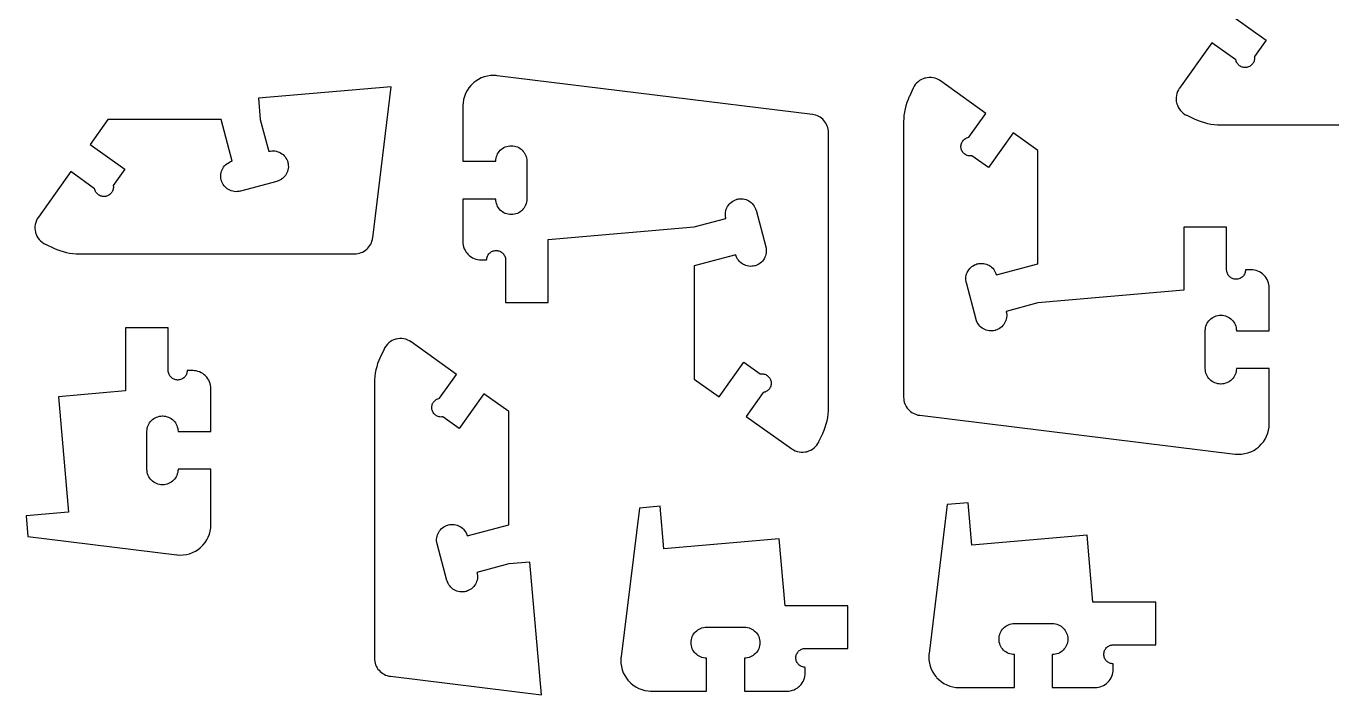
# Model space of a CAD drawing. Extents: x 0 to 472, y 0 to 247.
# Drawn here: x 0.5 to 214.8, y 1.1 to 110.9 of the extents above; entities that cross this region are included whole.
import ezdxf

# ---------------------------------------------------------------- set-up
doc = ezdxf.new("R2010")
doc.units = 0
doc.layers.get('0').update_dxf_attribs({"linetype": 'CONTINUOUS'})

msp = doc.modelspace()

# ---------------------------------------------------------------- linework, layer by layer
at = {"color": 0}
msp.add_lwpolyline([(198.286, 112.653), (203.986, 108.588), (202.064, 105.895), (202.071, 105.856), (202.083, 105.737), (202.085, 105.582), (202.072, 105.429), (202.044, 105.28), (202.001, 105.135), (201.946, 104.997), (201.878, 104.864), (201.797, 104.739), (201.706, 104.622), (201.603, 104.514), (201.489, 104.417), (201.367, 104.33), (201.235, 104.255), (201.094, 104.193), (200.946, 104.144), (200.831, 104.117), (200.792, 104.11), (200.753, 104.104), (200.633, 104.092), (200.478, 104.09), (200.325, 104.103), (200.176, 104.131), (200.032, 104.173), (199.893, 104.228), (199.761, 104.297), (199.636, 104.377), (199.519, 104.469), (199.411, 104.572), (199.314, 104.685), (199.226, 104.808), (199.151, 104.94), (199.089, 105.08), (199.042, 105.228), (199.014, 105.344), (199.007, 105.383), (195.093, 108.175), (189.772, 100.715), (189.724, 100.648), (189.594, 100.435), (189.45, 100.139), (189.339, 99.8308), (189.263, 99.5133), (189.222, 99.1897), (189.215, 98.8625), (189.246, 98.5347), (189.292, 98.2894), (189.313, 98.2093), (189.333, 98.1292), (189.415, 97.8933), (189.55, 97.5932), (189.717, 97.3113), (189.911, 97.0499), (190.135, 96.8111), (190.382, 96.5975), (190.653, 96.411), (190.871, 96.2892), (190.946, 96.2542), (192.308, 95.6193), (192.432, 95.5615), (192.81, 95.4019), (193.321, 95.2125), (193.842, 95.0517), (194.369, 94.9194), (194.904, 94.8161), (195.443, 94.7419), (195.987, 94.6974), (196.397, 94.6824), (196.533, 94.6824), (241.662, 94.6824)], dxfattribs=at)
for points in [[(2.51204, 79.5482), (2.46386, 79.4807), (2.33436, 79.2676), (2.19006, 78.9718), (2.07954, 78.6638), (2.00342, 78.3464), (1.96212, 78.0226), (1.95637, 77.6954), (1.98654, 77.3678), (2.03213, 77.1225), (2.05322, 77.0424), (2.07433, 76.9622), (2.15539, 76.7263), (2.29053, 76.4261), (2.45671, 76.1443), (2.65201, 75.8828), (2.87457, 75.6442), (3.1224, 75.4304), (3.39367, 75.244), (3.61133, 75.1222), (3.68653, 75.0872), (5.04812, 74.4522), (5.17193, 74.3946), (5.54975, 74.2349), (6.06142, 74.0456), (6.58182, 73.8847), (7.10986, 73.7524), (7.64432, 73.649), (8.18403, 73.575), (8.72771, 73.5303), (9.13764, 73.5154), (9.27431, 73.5154), (54.4033, 73.5154), (54.4735, 73.5154), (54.6844, 73.5285), (54.9588, 73.5669), (55.225, 73.6296), (55.4819, 73.7156), (55.7282, 73.8235), (55.9626, 73.9524), (56.184, 74.101), (56.3911, 74.2685), (56.5825, 74.4536), (56.7572, 74.6553), (56.9136, 74.8722), (57.0508, 75.1036), (57.1674, 75.3481), (57.2621, 75.6047), (57.3336, 75.8722), (57.3724, 76.08), (57.381, 76.1497), (60.4261, 100.95), (38.6256, 99.0431), (38.9306, 95.5564), (40.3282, 90.3404), (40.3911, 90.3572), (40.5835, 90.3951), (40.8381, 90.4233), (41.0903, 90.426), (41.3387, 90.4037), (41.5819, 90.3578), (41.8181, 90.2888), (42.0457, 90.1978), (42.2632, 90.0857), (42.469, 89.9533), (42.6617, 89.8018), (42.8394, 89.6317), (43.0008, 89.4442), (43.1443, 89.2401), (43.2682, 89.0203), (43.3711, 88.7857), (43.4344, 88.6003), (43.4514, 88.5372), (43.4682, 88.4743), (43.5061, 88.2821), (43.5343, 88.0275), (43.5368, 87.7751), (43.5146, 87.5267), (43.4686, 87.2836), (43.3996, 87.0474), (43.3086, 86.8199), (43.1965, 86.6024), (43.0643, 86.3965), (42.9126, 86.2039), (42.7426, 86.0261), (42.555, 85.8647), (42.351, 85.7213), (42.1312, 85.5972), (41.8967, 85.4944), (41.7111, 85.4311), (41.6482, 85.4142), (35.6594, 83.8096), (35.5965, 83.7926), (35.4042, 83.7547), (35.1496, 83.7265), (34.8974, 83.724), (34.6487, 83.7463), (34.4057, 83.7922), (34.1696, 83.8611), (33.9419, 83.9521), (33.7244, 84.0643), (33.5186, 84.1967), (33.326, 84.3482), (33.1482, 84.5182), (32.9868, 84.7058), (32.8433, 84.9099), (32.7194, 85.1297), (32.6165, 85.3642), (32.5532, 85.5497), (32.5364, 85.6126), (32.5194, 85.6756), (32.4815, 85.8679), (32.4533, 86.1225), (32.4508, 86.3747), (32.4729, 86.6233), (32.519, 86.8664), (32.5881, 87.1025), (32.679, 87.3301), (32.7911, 87.5476), (32.9233, 87.7535), (33.075, 87.9461), (33.245, 88.1239), (33.4325, 88.2853), (33.6367, 88.4288), (33.8564, 88.5526), (34.091, 88.6556), (34.2765, 88.7189), (34.3394, 88.7357), (32.5119, 95.5564), (13.9306, 95.5564), (11.027, 91.4858), (16.7258, 87.4208), (14.8049, 84.7278), (14.8114, 84.6887), (14.8232, 84.5701), (14.8254, 84.4146), (14.8122, 84.2617), (14.7843, 84.1126), (14.7424, 83.9682), (14.6868, 83.8294), (14.6185, 83.6969), (14.5381, 83.5719), (14.446, 83.4551), (14.3431, 83.3474), (14.2297, 83.2497), (14.1069, 83.1629), (13.9751, 83.0881), (13.8348, 83.0258), (13.687, 82.9774), (13.5711, 82.9499), (13.532, 82.9432), (13.4929, 82.9368), (13.3743, 82.925), (13.2187, 82.9228), (13.0659, 82.936), (12.9168, 82.9638), (12.7724, 83.0058), (12.6335, 83.0613), (12.5011, 83.1297), (12.376, 83.2101), (12.2592, 83.3022), (12.1515, 83.4051), (12.0538, 83.5183), (11.9671, 83.6412), (11.8922, 83.7731), (11.83, 83.9133), (11.7814, 84.0613), (11.7539, 84.1771), (11.7474, 84.2162), (7.83317, 87.0082), (2.51204, 79.5482)], [(110.134, 77.9492), (115.35, 79.3468), (115.333, 79.4099), (115.295, 79.6021), (115.267, 79.8567), (115.264, 80.109), (115.286, 80.3575), (115.332, 80.6006), (115.401, 80.8367), (115.492, 81.0643), (115.604, 81.2818), (115.737, 81.4876), (115.888, 81.6803), (116.058, 81.8581), (116.246, 82.0194), (116.45, 82.1629), (116.67, 82.2869), (116.904, 82.3897), (117.09, 82.4532), (117.153, 82.47), (117.216, 82.4868), (117.408, 82.5247), (117.663, 82.5529), (117.915, 82.5556), (118.163, 82.5333), (118.407, 82.4872), (118.643, 82.4183), (118.87, 82.3274), (119.088, 82.2151), (119.294, 82.0829), (119.486, 81.9312), (119.664, 81.7613), (119.825, 81.5736), (119.969, 81.3696), (120.093, 81.1499), (120.196, 80.9153), (120.259, 80.7297), (120.276, 80.6668), (121.881, 74.6781), (121.897, 74.6172), (121.934, 74.4314), (121.962, 74.1825), (121.966, 73.9332), (121.946, 73.6853), (121.901, 73.4404), (121.833, 73.2007), (121.741, 72.9676), (121.657, 72.7976), (121.626, 72.7431), (121.594, 72.6885), (121.489, 72.531), (121.333, 72.335), (121.16, 72.156), (120.97, 71.995), (120.765, 71.8535), (120.547, 71.7321), (120.318, 71.6322), (120.138, 71.5712), (120.078, 71.555), (120.017, 71.5388), (119.831, 71.5018), (119.582, 71.4733), (119.333, 71.4694), (119.085, 71.4899), (118.84, 71.5343), (118.6, 71.6026), (118.367, 71.6944), (118.197, 71.7782), (118.142, 71.8097), (118.088, 71.8412), (117.93, 71.9465), (117.734, 72.1025), (117.555, 72.276), (117.394, 72.4657), (117.253, 72.6703), (117.131, 72.8882), (117.032, 73.1179), (116.971, 73.2972), (116.954, 73.3581), (110.134, 71.5306), (110.134, 52.9492), (114.204, 50.0457), (118.269, 55.7444), (120.962, 53.8235), (121.001, 53.8301), (121.12, 53.8418), (121.276, 53.844), (121.428, 53.8308), (121.577, 53.8031), (121.722, 53.761), (121.861, 53.7056), (121.993, 53.6372), (122.118, 53.5567), (122.235, 53.4646), (122.343, 53.3617), (122.44, 53.2485), (122.527, 53.1256), (122.602, 52.9938), (122.664, 52.8535), (122.713, 52.7056), (122.74, 52.5897), (122.747, 52.5506), (122.753, 52.5115), (122.765, 52.3929), (122.767, 52.2374), (122.754, 52.0844), (122.726, 51.9354), (122.684, 51.791), (122.629, 51.6522), (122.56, 51.5197), (122.48, 51.3947), (122.388, 51.2778), (122.285, 51.1701), (122.172, 51.0725), (122.049, 50.9857), (121.917, 50.9108), (121.777, 50.8486), (121.629, 50.8001), (121.513, 50.7726), (121.474, 50.766), (118.682, 46.8518), (126.142, 41.5307), (126.209, 41.4825), (126.422, 41.3531), (126.718, 41.2088), (127.026, 41.0982), (127.344, 41.0221), (127.667, 40.9808), (127.995, 40.975), (128.322, 41.0053), (128.568, 41.0507), (128.648, 41.0718), (128.728, 41.0929), (128.964, 41.174), (129.264, 41.3092), (129.546, 41.4754), (129.807, 41.6707), (130.046, 41.8932), (130.26, 42.1411), (130.446, 42.4124), (130.568, 42.63), (130.603, 42.7051), (131.238, 44.0667), (131.296, 44.1906), (131.455, 44.5685), (131.645, 45.0801), (131.805, 45.6004), (131.938, 46.1285), (132.041, 46.6629), (132.115, 47.2026), (132.16, 47.7464), (132.175, 48.1563), (132.175, 48.2929), (132.175, 93.4218), (132.175, 93.4921), (132.162, 93.7031), (132.123, 93.9774), (132.061, 94.2436), (131.975, 94.5006), (131.867, 94.7468), (131.738, 94.9812), (131.589, 95.2026), (131.422, 95.4097), (131.237, 95.6013), (131.035, 95.7758), (130.818, 95.9324), (130.587, 96.0694), (130.342, 96.186), (130.085, 96.2807), (129.818, 96.3522), (129.61, 96.391), (129.54, 96.3994), (77.784, 102.754), (77.6517, 102.771), (77.2512, 102.791), (76.7222, 102.771), (76.201, 102.696), (75.6919, 102.567), (75.1992, 102.385), (74.7271, 102.152), (74.2797, 101.868), (73.9614, 101.625), (73.8615, 101.536), (73.7617, 101.448), (73.4811, 101.162), (73.1454, 100.752), (72.8564, 100.312), (72.6158, 99.8453), (72.4256, 99.3557), (72.2874, 98.8475), (72.2032, 98.3249), (72.1746, 97.925), (72.1746, 97.7917), (72.1746, 88.7182), (77.5747, 88.7182), (77.5747, 88.7833), (77.5878, 88.9789), (77.6264, 89.2321), (77.6893, 89.4764), (77.775, 89.7107), (77.8824, 89.9336), (78.0101, 90.1439), (78.1569, 90.3403), (78.3215, 90.5212), (78.5026, 90.6858), (78.6989, 90.8326), (78.9092, 90.9604), (79.1321, 91.0678), (79.3664, 91.1535), (79.6107, 91.2164), (79.8639, 91.255), (80.0594, 91.2681), (80.1247, 91.2681), (80.1899, 91.2681), (80.3854, 91.255), (80.6386, 91.2164), (80.8829, 91.1535), (81.1172, 91.0678), (81.3401, 90.9604), (81.5504, 90.8326), (81.7467, 90.6858), (81.9278, 90.5212), (82.0924, 90.3403), (82.239, 90.1439), (82.3668, 89.9336), (82.4742, 89.7107), (82.56, 89.4764), (82.6228, 89.2321), (82.6615, 88.9789), (82.6746, 88.7833), (82.6746, 88.7182), (82.6746, 82.5181), (82.6746, 82.4529), (82.6615, 82.2575), (82.6228, 82.0042), (82.56, 81.7599), (82.4742, 81.5256), (82.3668, 81.3026), (82.239, 81.0924), (82.0924, 80.8961), (81.9278, 80.715), (81.7467, 80.5504), (81.5504, 80.4036), (81.3401, 80.2758), (81.1172, 80.1685), (80.8829, 80.0828), (80.6386, 80.0199), (80.3854, 79.9812), (80.1899, 79.9681), (80.1247, 79.9681), (80.0594, 79.9681), (79.8639, 79.9812), (79.6107, 80.0199), (79.3664, 80.0828), (79.1321, 80.1685), (78.9092, 80.2758), (78.6989, 80.4036), (78.5026, 80.5504), (78.3215, 80.715), (78.1569, 80.8961), (78.0101, 81.0924), (77.8824, 81.3026), (77.775, 81.5256), (77.6893, 81.7599), (77.6264, 82.0042), (77.5878, 82.2575), (77.5747, 82.4529), (77.5747, 82.5181), (72.1746, 82.5181), (72.1746, 75.5181), (72.1746, 75.444), (72.1893, 75.2217), (72.2328, 74.9301), (72.3043, 74.6456), (72.4031, 74.37), (72.5281, 74.1054), (72.6786, 73.8538), (72.854, 73.6168), (73.0008, 73.4493), (73.0533, 73.3968), (73.1057, 73.3444), (73.2733, 73.1975), (73.5101, 73.0222), (73.7619, 72.8715), (74.0265, 72.7465), (74.3021, 72.6478), (74.5867, 72.5764), (74.8781, 72.5328), (75.1004, 72.5181), (75.1746, 72.5181), (76.0747, 72.5181), (76.0747, 72.5578), (76.0826, 72.6765), (76.1061, 72.8306), (76.1443, 72.979), (76.1964, 73.1215), (76.2617, 73.2569), (76.3393, 73.3847), (76.4286, 73.504), (76.5286, 73.6142), (76.6386, 73.7142), (76.7581, 73.8033), (76.8858, 73.881), (77.0214, 73.9462), (77.1638, 73.9985), (77.3122, 74.0367), (77.4661, 74.0601), (77.585, 74.0681), (77.6247, 74.0681), (77.6643, 74.0681), (77.7831, 74.0601), (77.9369, 74.0367), (78.0856, 73.9985), (78.2279, 73.9462), (78.3635, 73.881), (78.4913, 73.8033), (78.6106, 73.7142), (78.7207, 73.6142), (78.8207, 73.504), (78.9099, 73.3847), (78.9875, 73.2569), (79.0528, 73.1215), (79.1049, 72.979), (79.1431, 72.8306), (79.1667, 72.6765), (79.1746, 72.5578), (79.1746, 72.5181), (79.1746, 65.5181), (86.1746, 65.5181), (86.1746, 75.8531), (110.134, 77.9492)], [(166.54, 65.4785), (161.324, 64.0808), (161.34, 64.0179), (161.379, 63.8257), (161.407, 63.5711), (161.41, 63.3188), (161.388, 63.0703), (161.342, 62.8271), (161.272, 62.591), (161.182, 62.3633), (161.069, 62.1458), (160.938, 61.94), (160.785, 61.7474), (160.615, 61.5696), (160.428, 61.4082), (160.224, 61.2647), (160.004, 61.1408), (159.769, 61.0379), (159.583, 60.9746), (159.521, 60.9578), (159.458, 60.941), (159.265, 60.9031), (159.011, 60.8747), (158.758, 60.8722), (158.51, 60.8944), (158.267, 60.9404), (158.031, 61.0094), (157.803, 61.1004), (157.586, 61.2125), (157.381, 61.3449), (157.188, 61.4964), (157.01, 61.6664), (156.849, 61.854), (156.704, 62.0581), (156.581, 62.2779), (156.478, 62.5124), (156.414, 62.6979), (156.397, 62.7608), (154.793, 68.7496), (154.776, 68.8106), (154.74, 68.9963), (154.711, 69.2451), (154.707, 69.4946), (154.728, 69.7425), (154.772, 69.9872), (154.84, 70.2271), (154.932, 70.4601), (155.017, 70.63), (155.047, 70.6846), (155.079, 70.7392), (155.185, 70.8967), (155.34, 71.0928), (155.514, 71.2718), (155.704, 71.4326), (155.908, 71.5743), (156.126, 71.6956), (156.356, 71.7954), (156.535, 71.8564), (156.596, 71.8728), (156.657, 71.889), (156.843, 71.926), (157.092, 71.9543), (157.342, 71.9582), (157.589, 71.9378), (157.833, 71.8933), (158.074, 71.825), (158.307, 71.7332), (158.476, 71.6494), (158.531, 71.6179), (158.586, 71.5865), (158.743, 71.4811), (158.939, 71.3253), (159.118, 71.1517), (159.279, 70.9619), (159.421, 70.7575), (159.542, 70.5396), (159.642, 70.3097), (159.703, 70.1304), (159.719, 70.0696), (166.54, 71.8972), (166.54, 90.4785), (162.469, 93.3819), (158.404, 87.6832), (155.711, 89.6042), (155.672, 89.5976), (155.554, 89.586), (155.399, 89.5836), (155.246, 89.5968), (155.096, 89.6247), (154.951, 89.6667), (154.813, 89.7222), (154.681, 89.7906), (154.556, 89.871), (154.439, 89.9631), (154.331, 90.066), (154.233, 90.1793), (154.146, 90.3021), (154.072, 90.434), (154.01, 90.5742), (153.961, 90.7221), (153.933, 90.8381), (153.926, 90.8771), (153.921, 90.9161), (153.908, 91.0347), (153.907, 91.1904), (153.919, 91.3432), (153.947, 91.4922), (153.989, 91.6367), (154.044, 91.7756), (154.112, 91.9079), (154.193, 92.0331), (154.286, 92.1499), (154.389, 92.2575), (154.501, 92.3551), (154.625, 92.4419), (154.757, 92.5168), (154.897, 92.579), (155.044, 92.6276), (155.161, 92.6551), (155.2, 92.6617), (157.992, 96.5758), (150.532, 101.897), (150.464, 101.945), (150.251, 102.075), (149.956, 102.219), (149.647, 102.33), (149.331, 102.406), (149.006, 102.447), (148.679, 102.453), (148.351, 102.422), (148.106, 102.377), (148.026, 102.356), (147.946, 102.335), (147.71, 102.254), (147.41, 102.118), (147.128, 101.952), (146.867, 101.757), (146.628, 101.534), (146.414, 101.287), (146.228, 101.015), (146.106, 100.798), (146.071, 100.723), (145.436, 99.361), (145.378, 99.2371), (145.218, 98.8593), (145.029, 98.3476), (144.868, 97.8272), (144.736, 97.2992), (144.632, 96.7647), (144.558, 96.225), (144.514, 95.6814), (144.499, 95.2714), (144.499, 95.1347), (144.499, 50.0058), (144.499, 49.9356), (144.513, 49.7247), (144.55, 49.4504), (144.612, 49.1842), (144.699, 48.9272), (144.807, 48.6808), (144.936, 48.4464), (145.085, 48.225), (145.251, 48.0179), (145.438, 47.8265), (145.639, 47.6519), (145.856, 47.4954), (146.087, 47.3582), (146.332, 47.2417), (146.589, 47.1469), (146.856, 47.0754), (147.064, 47.0367), (147.133, 47.0282), (198.89, 40.6733), (199.022, 40.6571), (199.422, 40.6367), (199.951, 40.6565), (200.472, 40.7318), (200.982, 40.861), (201.475, 41.0428), (201.947, 41.2761), (202.394, 41.5593), (202.712, 41.8029), (202.813, 41.8912), (202.913, 41.9796), (203.193, 42.2658), (203.528, 42.6754), (203.817, 43.1156), (204.058, 43.5825), (204.249, 44.0719), (204.386, 44.5801), (204.471, 45.1029), (204.499, 45.5028), (204.499, 45.636), (204.499, 54.7096), (199.099, 54.7096), (199.099, 54.6443), (199.086, 54.4489), (199.047, 54.1957), (198.985, 53.9513), (198.899, 53.7169), (198.792, 53.494), (198.664, 53.2837), (198.517, 53.0875), (198.353, 52.9064), (198.171, 52.7418), (197.975, 52.595), (197.764, 52.4672), (197.542, 52.3599), (197.307, 52.2742), (197.063, 52.2112), (196.81, 52.1726), (196.614, 52.1594), (196.549, 52.1594), (196.483, 52.1594), (196.289, 52.1726), (196.035, 52.2112), (195.79, 52.2742), (195.557, 52.3599), (195.333, 52.4672), (195.124, 52.595), (194.926, 52.7418), (194.746, 52.9064), (194.582, 53.0875), (194.435, 53.2837), (194.307, 53.494), (194.2, 53.7169), (194.114, 53.9513), (194.051, 54.1957), (194.013, 54.4489), (193.999, 54.6443), (193.999, 54.7096), (193.999, 60.9094), (193.999, 60.9747), (194.013, 61.1703), (194.051, 61.4235), (194.114, 61.6679), (194.2, 61.9021), (194.307, 62.125), (194.435, 62.3353), (194.582, 62.5315), (194.746, 62.7126), (194.926, 62.8772), (195.124, 63.024), (195.333, 63.1518), (195.557, 63.2592), (195.79, 63.3449), (196.035, 63.4078), (196.289, 63.4464), (196.483, 63.4596), (196.549, 63.4596), (196.614, 63.4596), (196.81, 63.4464), (197.063, 63.4078), (197.307, 63.3449), (197.542, 63.2592), (197.764, 63.1518), (197.975, 63.024), (198.171, 62.8772), (198.353, 62.7126), (198.517, 62.5315), (198.664, 62.3353), (198.792, 62.125), (198.899, 61.9021), (198.985, 61.6679), (199.047, 61.4235), (199.086, 61.1703), (199.099, 60.9747), (199.099, 60.9094), (204.499, 60.9094), (204.499, 67.9096), (204.499, 67.9838), (204.485, 68.2061), (204.44, 68.4975), (204.369, 68.7821), (204.271, 69.0576), (204.146, 69.3222), (203.994, 69.574), (203.819, 69.8108), (203.672, 69.9785), (203.621, 70.0308), (203.568, 70.0833), (203.4, 70.2301), (203.164, 70.4056), (202.911, 70.5561), (202.647, 70.6812), (202.371, 70.7799), (202.087, 70.8514), (201.796, 70.8949), (201.574, 70.9096), (201.499, 70.9096), (200.599, 70.9096), (200.599, 70.87), (200.592, 70.7511), (200.568, 70.5972), (200.529, 70.4486), (200.478, 70.3062), (200.413, 70.1707), (200.335, 70.0429), (200.244, 69.9236), (200.144, 69.8135), (200.035, 69.7135), (199.915, 69.6243), (199.788, 69.5467), (199.653, 69.4814), (199.51, 69.4293), (199.361, 69.3911), (199.207, 69.3675), (199.089, 69.3596), (199.049, 69.3596), (199.01, 69.3596), (198.89, 69.3675), (198.736, 69.3911), (198.587, 69.4293), (198.446, 69.4814), (198.31, 69.5467), (198.182, 69.6243), (198.063, 69.7135), (197.953, 69.8135), (197.853, 69.9236), (197.764, 70.0429), (197.686, 70.1707), (197.621, 70.3062), (197.568, 70.4486), (197.531, 70.5972), (197.507, 70.7511), (197.499, 70.87), (197.499, 70.9096), (197.499, 77.9096), (190.499, 77.9096), (190.499, 67.5746), (166.54, 65.4785)], [(5.82454, 50.0667), (7.48053, 31.1389), (0.50716, 30.5288), (0.8048, 27.1267), (25.2237, 24.1285), (25.356, 24.1122), (25.7564, 24.0918), (26.2854, 24.1117), (26.8067, 24.1868), (27.3157, 24.3161), (27.8085, 24.4979), (28.2806, 24.7311), (28.7279, 25.0144), (29.0463, 25.2581), (29.1461, 25.3464), (29.246, 25.4347), (29.5265, 25.721), (29.8622, 26.1304), (30.1512, 26.5707), (30.3918, 27.0376), (30.5821, 27.5271), (30.7203, 28.0353), (30.8044, 28.5581), (30.8331, 28.9579), (30.8331, 29.0911), (30.8331, 38.1647), (25.4331, 38.1647), (25.4331, 38.0994), (25.4199, 37.904), (25.3812, 37.6508), (25.3183, 37.4064), (25.2326, 37.1721), (25.1253, 36.9492), (24.9975, 36.7389), (24.8507, 36.5426), (24.6861, 36.3615), (24.505, 36.1969), (24.3087, 36.0501), (24.0985, 35.9224), (23.8756, 35.815), (23.6413, 35.7293), (23.3969, 35.6664), (23.1437, 35.6278), (22.9482, 35.6146), (22.8831, 35.6146), (22.8178, 35.6146), (22.6222, 35.6278), (22.369, 35.6664), (22.1247, 35.7293), (21.8904, 35.815), (21.6675, 35.9224), (21.4572, 36.0501), (21.261, 36.1969), (21.0799, 36.3615), (20.9153, 36.5426), (20.7685, 36.7389), (20.6407, 36.9492), (20.5333, 37.1721), (20.4476, 37.4064), (20.3847, 37.6508), (20.3461, 37.904), (20.3331, 38.0994), (20.3331, 38.1647), (20.3331, 44.3646), (20.3331, 44.4299), (20.3461, 44.6254), (20.3847, 44.8786), (20.4476, 45.1231), (20.5333, 45.3572), (20.6407, 45.5801), (20.7685, 45.7904), (20.9153, 45.9867), (21.0799, 46.1678), (21.261, 46.3324), (21.4572, 46.4792), (21.6675, 46.6069), (21.8904, 46.7143), (22.1247, 46.8), (22.369, 46.8629), (22.6222, 46.9015), (22.8178, 46.9147), (22.8831, 46.9147), (22.9482, 46.9147), (23.1437, 46.9015), (23.3969, 46.8629), (23.6413, 46.8), (23.8756, 46.7143), (24.0985, 46.6069), (24.3087, 46.4792), (24.505, 46.3324), (24.6861, 46.1678), (24.8507, 45.9867), (24.9975, 45.7904), (25.1253, 45.5801), (25.2326, 45.3572), (25.3183, 45.1231), (25.3812, 44.8786), (25.4199, 44.6254), (25.4331, 44.4299), (25.4331, 44.3646), (30.8331, 44.3646), (30.8331, 51.3646), (30.8331, 51.4388), (30.8183, 51.6613), (30.7749, 51.9526), (30.7033, 52.2372), (30.6047, 52.5128), (30.4796, 52.7774), (30.329, 53.0292), (30.1536, 53.266), (30.0068, 53.4336), (29.9543, 53.486), (29.9019, 53.5385), (29.7343, 53.6853), (29.4975, 53.8607), (29.2457, 54.0113), (28.9811, 54.1364), (28.7056, 54.235), (28.421, 54.3065), (28.1294, 54.35), (27.9071, 54.3646), (27.8331, 54.3646), (26.9331, 54.3646), (26.9331, 54.325), (26.925, 54.2063), (26.9015, 54.0524), (26.8633, 53.9038), (26.8113, 53.7614), (26.746, 53.6258), (26.6683, 53.4981), (26.579, 53.3788), (26.479, 53.2686), (26.3689, 53.1686), (26.2496, 53.0794), (26.1218, 53.0018), (25.9864, 52.9365), (25.8439, 52.8844), (25.6954, 52.8462), (25.5414, 52.8226), (25.4226, 52.8147), (25.3831, 52.8147), (25.3433, 52.8147), (25.2244, 52.8226), (25.0707, 52.8462), (24.9221, 52.8844), (24.7797, 52.9365), (24.6442, 53.0018), (24.5164, 53.0794), (24.3971, 53.1686), (24.2869, 53.2686), (24.1869, 53.3788), (24.0978, 53.4981), (24.0201, 53.6258), (23.9549, 53.7614), (23.9026, 53.9038), (23.8644, 54.0524), (23.841, 54.2063), (23.8331, 54.325), (23.8331, 54.3646), (23.8331, 61.3647), (16.8331, 61.3647), (16.8331, 51.0297), (5.82454, 50.0667)], [(63.6946, 59.0618), (63.6271, 59.11), (63.4139, 59.2394), (63.1181, 59.3839), (62.8101, 59.4943), (62.4928, 59.5704), (62.169, 59.6117), (61.8418, 59.6175), (61.514, 59.5874), (61.2689, 59.5417), (61.1887, 59.5206), (61.1085, 59.4994), (60.8726, 59.4185), (60.5725, 59.2833), (60.2906, 59.1171), (60.0292, 58.9218), (59.7904, 58.6993), (59.5768, 58.4514), (59.3904, 58.1801), (59.2686, 57.9625), (59.2336, 57.8874), (58.5987, 56.5258), (58.541, 56.4019), (58.3813, 56.0242), (58.1919, 55.5125), (58.031, 54.9921), (57.8987, 54.464), (57.7954, 53.9296), (57.7213, 53.3899), (57.6767, 52.8462), (57.6617, 52.4362), (57.6617, 52.2996), (57.6617, 7.17062), (57.6617, 7.10037), (57.6747, 6.88949), (57.7132, 6.61518), (57.776, 6.34896), (57.8618, 6.09201), (57.9697, 5.84571), (58.0986, 5.61122), (58.2474, 5.38981), (58.4149, 5.18278), (58.6, 4.99132), (58.8015, 4.81674), (59.0186, 4.66021), (59.2499, 4.52306), (59.4944, 4.40653), (59.751, 4.31179), (60.0186, 4.24024), (60.2264, 4.20156), (60.2961, 4.19299), (85.0968, 1.14784), (83.1894, 22.9483), (79.7028, 22.6433), (74.4868, 21.2457), (74.5036, 21.1828), (74.5415, 20.9904), (74.5697, 20.7358), (74.5724, 20.4836), (74.5501, 20.2351), (74.504, 19.9919), (74.4351, 19.7558), (74.3442, 19.5282), (74.2321, 19.3107), (74.0997, 19.1049), (73.9481, 18.9122), (73.7781, 18.7344), (73.5906, 18.5731), (73.3864, 18.4296), (73.1667, 18.3056), (72.9321, 18.2028), (72.7465, 18.1394), (72.6836, 18.1225), (72.6207, 18.1057), (72.4283, 18.0678), (72.1739, 18.0396), (71.9215, 18.0371), (71.6731, 18.0593), (71.4299, 18.1053), (71.1938, 18.1742), (70.9661, 18.2651), (70.7486, 18.3774), (70.5428, 18.5097), (70.3501, 18.6612), (70.1724, 18.8312), (70.011, 19.0189), (69.8675, 19.2229), (69.7436, 19.4428), (69.6407, 19.6772), (69.5774, 19.8628), (69.5606, 19.9257), (67.9558, 25.9144), (67.939, 25.9774), (67.9011, 26.1696), (67.8729, 26.4242), (67.8703, 26.6765), (67.8925, 26.925), (67.9385, 27.1682), (68.0075, 27.4043), (68.0985, 27.6319), (68.2106, 27.8494), (68.3429, 28.0553), (68.4946, 28.2479), (68.6646, 28.4257), (68.8521, 28.5871), (69.0562, 28.7306), (69.276, 28.8544), (69.5106, 28.9574), (69.696, 29.0207), (69.759, 29.0375), (69.8219, 29.0543), (70.0142, 29.0922), (70.2688, 29.1206), (70.5211, 29.1231), (70.7696, 29.1008), (71.0126, 29.0549), (71.2489, 28.9858), (71.4764, 28.8949), (71.694, 28.7828), (71.8999, 28.6504), (72.0925, 28.4989), (72.2703, 28.3289), (72.4317, 28.1413), (72.5751, 27.9372), (72.699, 27.7174), (72.8018, 27.4829), (72.8653, 27.2974), (72.8821, 27.2344), (79.7028, 29.0619), (79.7028, 47.6433), (75.6322, 50.5468), (71.5672, 44.8479), (68.8743, 46.7689), (68.8351, 46.7624), (68.7165, 46.7507), (68.561, 46.7485), (68.4081, 46.7617), (68.259, 46.7896), (68.1146, 46.8315), (67.9758, 46.8871), (67.8433, 46.9554), (67.7183, 47.0358), (67.6014, 47.1279), (67.4937, 47.2308), (67.3961, 47.344), (67.3093, 47.4669), (67.2344, 47.5988), (67.1722, 47.739), (67.1238, 47.8869), (67.0963, 48.0028), (67.0897, 48.0419), (67.0831, 48.081), (67.0714, 48.1996), (67.0692, 48.3551), (67.0824, 48.5081), (67.1101, 48.6571), (67.1522, 48.8015), (67.2076, 48.9403), (67.276, 49.0728), (67.3565, 49.1978), (67.4486, 49.3147), (67.5515, 49.4224), (67.6647, 49.52), (67.7876, 49.6068), (67.9194, 49.6817), (68.0597, 49.7439), (68.2076, 49.7924), (68.3235, 49.82), (68.3626, 49.8264), (71.1546, 53.7407), (63.6946, 59.0618)], [(174.601, 27.3594), (155.674, 25.7033), (155.063, 32.6768), (151.661, 32.3792), (148.663, 7.96024), (148.646, 7.82796), (148.626, 7.42757), (148.646, 6.89849), (148.721, 6.37733), (148.85, 5.86822), (149.032, 5.37549), (149.265, 4.90338), (149.549, 4.45606), (149.792, 4.13764), (149.881, 4.03782), (149.969, 3.93799), (150.256, 3.65739), (150.665, 3.32172), (151.106, 3.03271), (151.572, 2.7921), (152.061, 2.60183), (152.569, 2.46365), (153.092, 2.37944), (153.492, 2.35092), (153.625, 2.35092), (162.699, 2.35092), (162.699, 7.75092), (162.633, 7.75092), (162.438, 7.76411), (162.185, 7.80274), (161.94, 7.86561), (161.707, 7.95133), (161.483, 8.05871), (161.274, 8.18647), (161.076, 8.33322), (160.896, 8.49783), (160.731, 8.67888), (160.585, 8.87522), (160.457, 9.08544), (160.349, 9.30838), (160.264, 9.54264), (160.2, 9.787), (160.163, 10.0402), (160.149, 10.2357), (160.149, 10.3009), (160.149, 10.3661), (160.163, 10.5616), (160.2, 10.8148), (160.264, 11.0592), (160.349, 11.2935), (160.457, 11.5164), (160.585, 11.7267), (160.731, 11.923), (160.896, 12.1041), (161.076, 12.2687), (161.274, 12.4154), (161.483, 12.5432), (161.707, 12.6506), (161.94, 12.7363), (162.185, 12.7992), (162.438, 12.8378), (162.633, 12.8509), (162.699, 12.8509), (168.899, 12.8509), (168.964, 12.8509), (169.16, 12.8378), (169.413, 12.7992), (169.657, 12.7363), (169.892, 12.6506), (170.114, 12.5432), (170.325, 12.4154), (170.521, 12.2687), (170.701, 12.1041), (170.867, 11.923), (171.014, 11.7267), (171.142, 11.5164), (171.249, 11.2935), (171.335, 11.0592), (171.397, 10.8148), (171.436, 10.5616), (171.449, 10.3661), (171.449, 10.3009), (171.449, 10.2357), (171.436, 10.0402), (171.397, 9.787), (171.335, 9.54264), (171.249, 9.30838), (171.142, 9.08544), (171.014, 8.87522), (170.867, 8.67888), (170.701, 8.49783), (170.521, 8.33322), (170.325, 8.18647), (170.114, 8.05871), (169.892, 7.95133), (169.657, 7.86561), (169.413, 7.80274), (169.16, 7.76411), (168.964, 7.75092), (168.899, 7.75092), (168.899, 2.35092), (175.899, 2.35092), (175.974, 2.35092), (176.196, 2.36561), (176.487, 2.40913), (176.771, 2.48062), (177.047, 2.57932), (177.311, 2.70437), (177.564, 2.85499), (177.8, 3.03033), (177.968, 3.17719), (178.021, 3.2296), (178.072, 3.28201), (178.219, 3.44965), (178.394, 3.68653), (178.546, 3.93826), (178.671, 4.20285), (178.769, 4.4784), (178.84, 4.76292), (178.885, 5.05442), (178.899, 5.27681), (178.899, 5.35092), (178.899, 6.25092), (178.86, 6.25092), (178.74, 6.25896), (178.586, 6.28244), (178.438, 6.32064), (178.296, 6.37278), (178.16, 6.43804), (178.032, 6.51568), (177.913, 6.60487), (177.803, 6.70492), (177.703, 6.815), (177.614, 6.93431), (177.536, 7.06212), (177.471, 7.1976), (177.418, 7.34), (177.381, 7.48856), (177.357, 7.64247), (177.349, 7.76129), (177.349, 7.80089), (177.349, 7.84056), (177.357, 7.95942), (177.381, 8.11328), (177.418, 8.26183), (177.471, 8.40424), (177.536, 8.53976), (177.614, 8.66754), (177.703, 8.78689), (177.803, 8.89697), (177.913, 8.99701), (178.032, 9.08621), (178.16, 9.16385), (178.296, 9.22911), (178.438, 9.28125), (178.586, 9.31944), (178.74, 9.34293), (178.86, 9.35092), (178.899, 9.35092), (185.899, 9.35092), (185.899, 16.351), (175.564, 16.351), (174.601, 27.3594)], [(124.071, 26.7757), (105.143, 25.1197), (104.533, 32.0931), (101.131, 31.7954), (98.1325, 7.37657), (98.1163, 7.24431), (98.0957, 6.84392), (98.1157, 6.31483), (98.191, 5.79362), (98.3201, 5.2845), (98.5019, 4.79178), (98.7351, 4.31967), (99.0185, 3.87235), (99.2622, 3.55393), (99.3504, 3.4541), (99.4387, 3.35428), (99.7251, 3.07368), (100.134, 2.73801), (100.575, 2.449), (101.042, 2.20839), (101.531, 2.01812), (102.039, 1.87993), (102.562, 1.79574), (102.962, 1.76719), (103.095, 1.76719), (112.169, 1.76719), (112.169, 7.16721), (112.103, 7.16721), (111.908, 7.18039), (111.655, 7.21903), (111.41, 7.2819), (111.176, 7.36762), (110.953, 7.47499), (110.743, 7.60275), (110.547, 7.74957), (110.366, 7.91411), (110.201, 8.09521), (110.054, 8.2915), (109.926, 8.50179), (109.819, 8.72467), (109.733, 8.95899), (109.67, 9.20335), (109.632, 9.45654), (109.619, 9.65207), (109.619, 9.71724), (109.619, 9.78244), (109.632, 9.97797), (109.67, 10.2312), (109.733, 10.4755), (109.819, 10.7098), (109.926, 10.9327), (110.054, 11.143), (110.201, 11.3393), (110.366, 11.5204), (110.547, 11.6849), (110.743, 11.8318), (110.953, 11.9595), (111.176, 12.0669), (111.41, 12.1526), (111.655, 12.2155), (111.908, 12.2541), (112.103, 12.2673), (112.169, 12.2673), (118.369, 12.2673), (118.434, 12.2673), (118.629, 12.2541), (118.883, 12.2155), (119.127, 12.1526), (119.361, 12.0669), (119.584, 11.9595), (119.794, 11.8318), (119.991, 11.6849), (120.172, 11.5204), (120.336, 11.3393), (120.483, 11.143), (120.611, 10.9327), (120.718, 10.7098), (120.804, 10.4755), (120.867, 10.2312), (120.906, 9.97797), (120.919, 9.78244), (120.919, 9.71724), (120.919, 9.65207), (120.906, 9.45654), (120.867, 9.20335), (120.804, 8.95899), (120.718, 8.72467), (120.611, 8.50179), (120.483, 8.2915), (120.336, 8.09521), (120.172, 7.91411), (119.991, 7.74957), (119.794, 7.60275), (119.584, 7.47499), (119.361, 7.36762), (119.127, 7.2819), (118.883, 7.21903), (118.629, 7.18039), (118.434, 7.16721), (118.369, 7.16721), (118.369, 1.76719), (125.369, 1.76719), (125.443, 1.76719), (125.665, 1.7819), (125.957, 1.82542), (126.241, 1.89692), (126.517, 1.99561), (126.781, 2.12067), (127.033, 2.27126), (127.27, 2.44661), (127.438, 2.59347), (127.49, 2.64589), (127.542, 2.69829), (127.689, 2.86594), (127.865, 3.10281), (128.015, 3.35454), (128.14, 3.61919), (128.239, 3.89475), (128.311, 4.17925), (128.354, 4.47071), (128.369, 4.69308), (128.369, 4.76719), (128.369, 5.66721), (128.329, 5.66721), (128.21, 5.67524), (128.056, 5.69874), (127.908, 5.73693), (127.765, 5.78907), (127.63, 5.85433), (127.502, 5.93197), (127.383, 6.02115), (127.273, 6.12121), (127.173, 6.23128), (127.083, 6.35064), (127.006, 6.4784), (126.941, 6.61393), (126.888, 6.75635), (126.85, 6.90489), (126.827, 7.05875), (126.819, 7.17763), (126.819, 7.21724), (126.819, 7.25689), (126.827, 7.37571), (126.85, 7.52962), (126.888, 7.67817), (126.941, 7.82058), (127.006, 7.95606), (127.083, 8.08388), (127.173, 8.20318), (127.273, 8.31326), (127.383, 8.41331), (127.502, 8.50256), (127.63, 8.58018), (127.765, 8.64546), (127.908, 8.6976), (128.056, 8.73579), (128.21, 8.75928), (128.329, 8.76725), (128.369, 8.76725), (135.369, 8.76725), (135.369, 15.7672), (125.034, 15.7672), (124.071, 26.7757)]]:
    msp.add_lwpolyline(points, close=True, dxfattribs=at)

doc.saveas('drawing.dxf')
